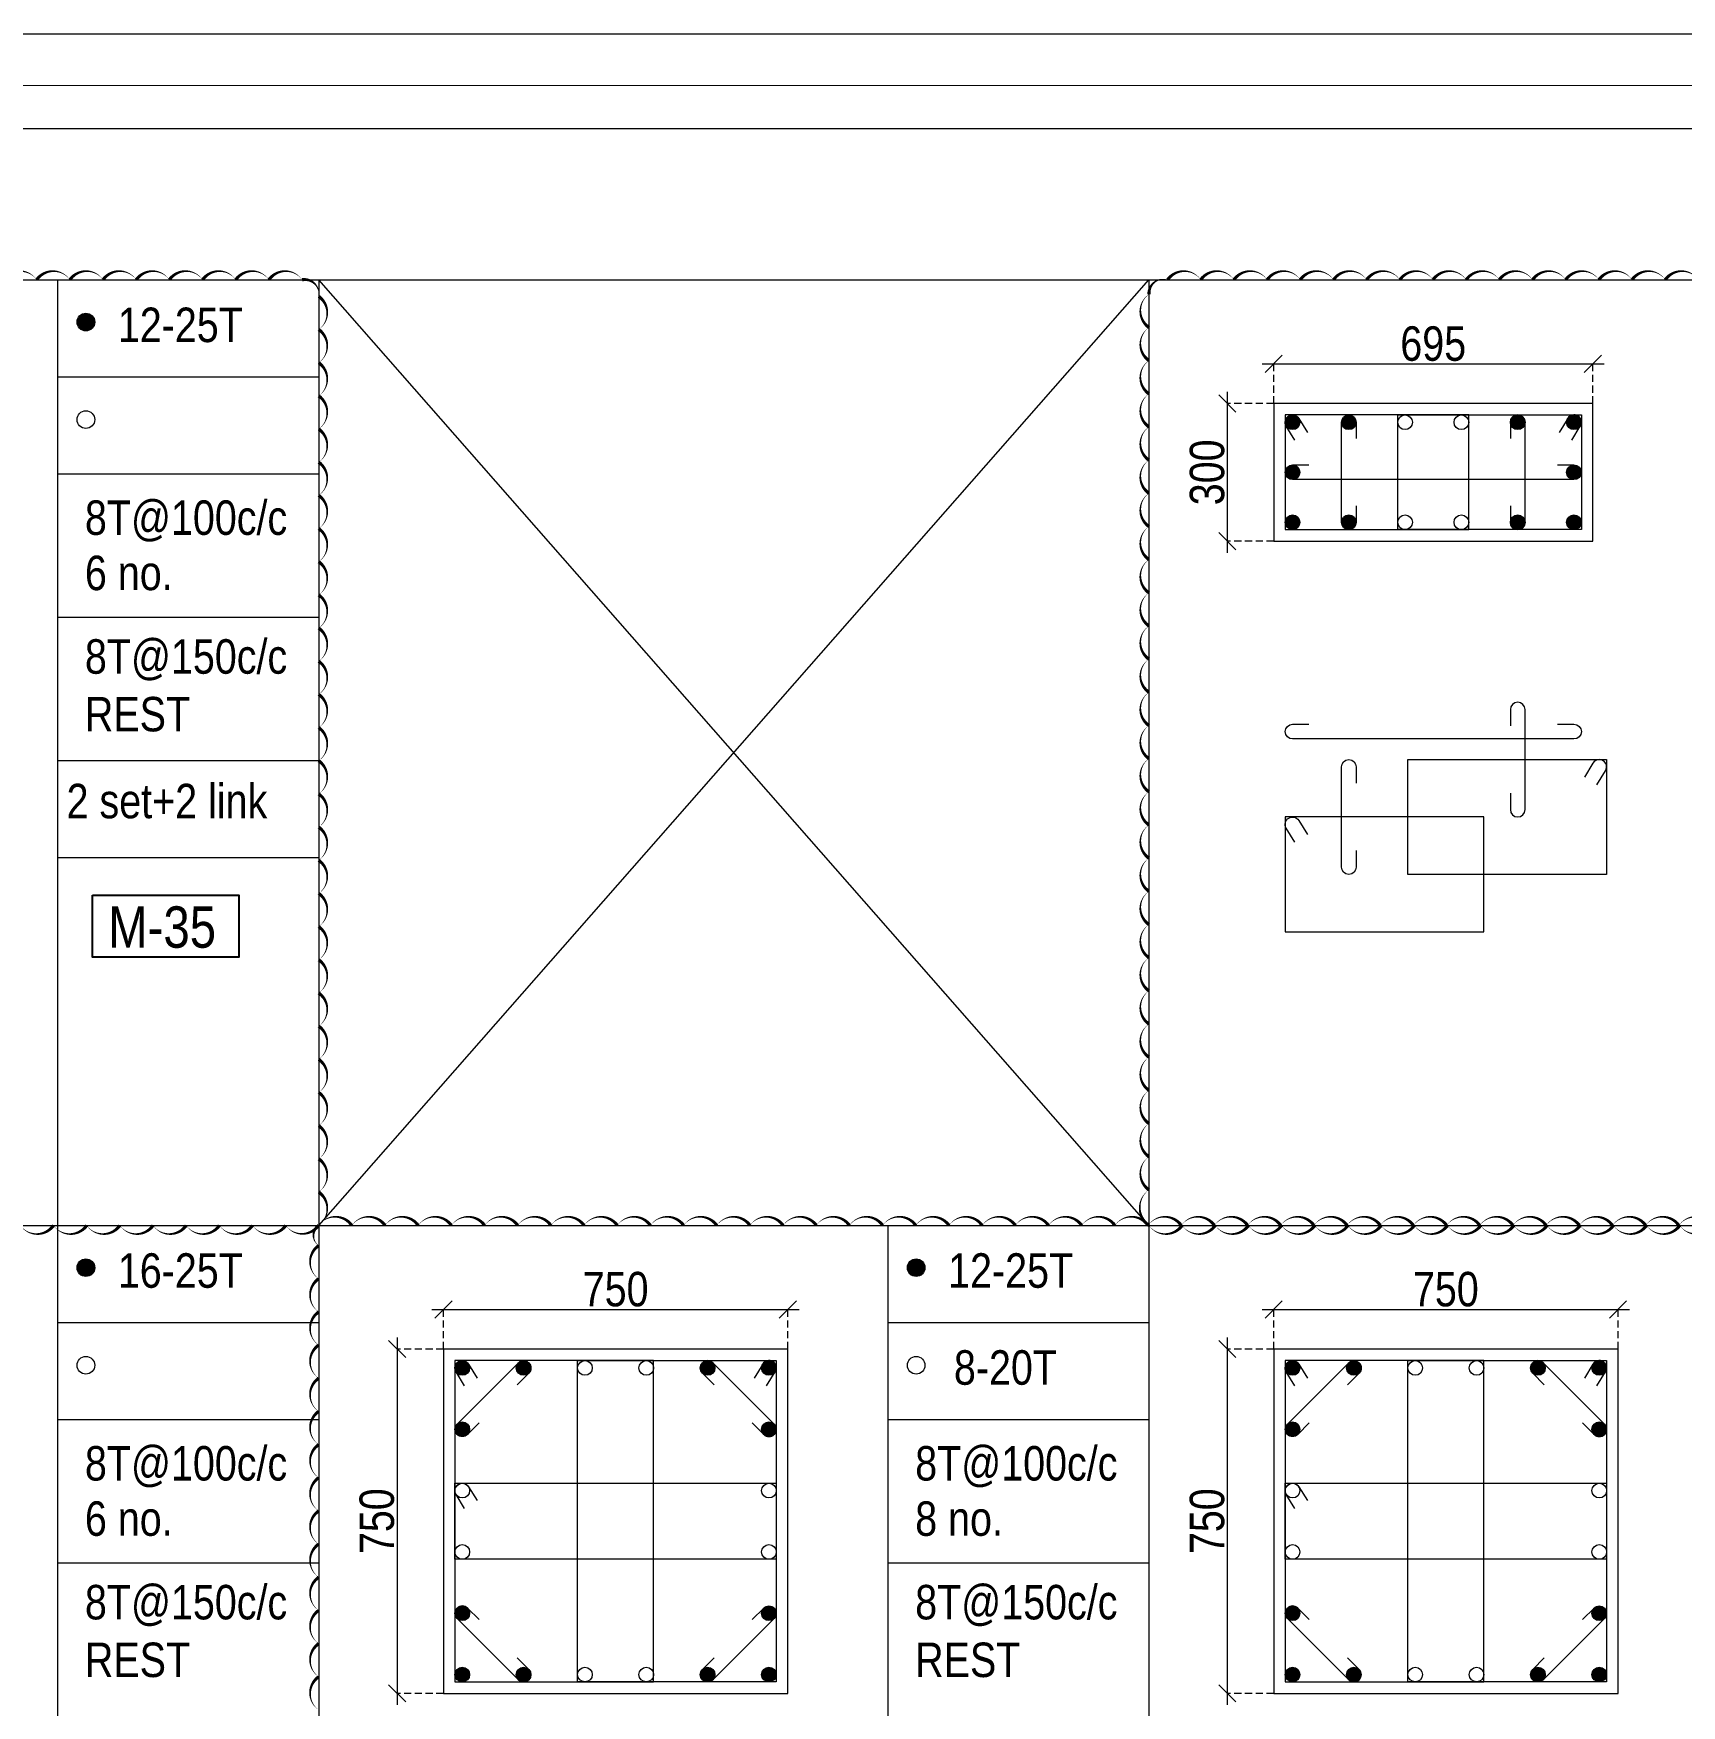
# Model space of a CAD drawing. Header units: millimetres. Extents: x 1112055 to 3390982, y -148532 to 766891.
# Drawn here: x 2233641 to 2247999, y 664033 to 678602 of the extents above; entities that cross this region are included whole.
import ezdxf
from ezdxf.enums import TextEntityAlignment as Align

# ---------------------------------------------------------------- set-up
doc = ezdxf.new("R2010")
doc.units = ezdxf.units.MM
doc.header["$PDMODE"] = 35
doc.header["$PDSIZE"] = -25
doc.linetypes.add('DASHED2', pattern=[0.375, 0.25, -0.125])
doc.linetypes.add('Hidden', pattern=[9.525, 6.35, -3.175])
for name, color, linetype, lineweight in [('B COL. SIZE DIM', 220, 'Continuous', 25), ('B COLSCH', 204, 'Continuous', 20), ('B COLUMN', 1, 'Hidden', 9), ('B P.C.C', 251, 'Continuous', 0), ('B STEEL', 34, 'Continuous', 15), ('B TITLE BLOCK', 250, 'Continuous', 0)]:
    doc.layers.add(name, color=color, linetype=linetype, lineweight=lineweight)
doc.layers.add('B TEXT', color=7, linetype='Continuous')
doc.styles.add('dim inside', font='romans.shx', dxfattribs={"width": 0.8, "height": 125})
doc.styles.add('SWINC', font='swissc.ttf')
doc.dimstyles.new('dim inside', dxfattribs={"dimtxt": 125, "dimasz": 100, "dimexe": 0, "dimexo": 0, "dimgap": 10, "dimtad": 0, "dimdec": 0, "dimzin": 0, "dimdsep": 46, "dimtxsty": 'dim inside', "dimblk": 'SMALL', "dimcen": 0.09, "dimadec": 0, "dimazin": 0, "dimtfac": 1, "dimtdec": 0, "dimtofl": 0, "dimtmove": 0, "dimatfit": 3, "dimfxl": 1, "dimtolj": 1, "dimtzin": 0, "dimarcsym": 2})

# ---------------------------------------------------------------- blocks, each defined once
blk = doc.blocks.new('_Oblique')
at = {"color": 0, "linetype": 'ByBlock', "lineweight": -2}
blk.add_line((-0.5, -0.5), (0.5, 0.5), dxfattribs=at)
blk = doc.blocks.new('*D3204')
at = {"layer": 'B COL. SIZE DIM', "color": 250, "lineweight": 9, "ltscale": 250, "transparency": 16777216}
blk.add_line((2244346, 667484), (2247546, 667484), dxfattribs=at)
at = {"layer": 'B COL. SIZE DIM', "color": 250, "linetype": 'DASHED2', "lineweight": 9, "ltscale": 250, "transparency": 16777216}
for p, q in [((2244446, 667139), (2244446, 667484)), ((2247446, 667139), (2247446, 667484))]:
    blk.add_line(p, q, dxfattribs=at)
at = {"layer": 'Defpoints', "color": 0, "transparency": 16777216}
for p in [(2247446, 667484), (2244446, 667139), (2247446, 667139)]:
    blk.add_point(p, dxfattribs=at)
at = {"layer": 'B COL. SIZE DIM', "color": 250, "lineweight": 9, "transparency": 16777216, "xscale": 150, "yscale": 150, "zscale": 150, "rotation": 180}
blk.add_blockref('_Oblique', (2244446, 667484), dxfattribs=at)
at = {"layer": 'B COL. SIZE DIM', "color": 250, "lineweight": 9, "transparency": 16777216, "xscale": 150, "yscale": 150, "zscale": 150}
blk.add_blockref('_Oblique', (2247446, 667484), dxfattribs=at)
at = {"layer": 'B COL. SIZE DIM', "color": 6, "transparency": 16777216, "insert": (2245946, 667659), "char_height": 300, "attachment_point": 5, "style": 'SWINC'}
blk.add_mtext('\\A1;750', dxfattribs=at)
blk = doc.blocks.new('*D3205')
at = {"layer": 'B COL. SIZE DIM', "color": 250, "lineweight": 9, "ltscale": 250, "transparency": 16777216}
blk.add_line((2244042, 667239), (2244042, 664039), dxfattribs=at)
at = {"layer": 'B COL. SIZE DIM', "color": 250, "linetype": 'DASHED2', "lineweight": 9, "ltscale": 250, "transparency": 16777216}
for p, q in [((2244446, 667139), (2244042, 667139)), ((2244446, 664139), (2244042, 664139))]:
    blk.add_line(p, q, dxfattribs=at)
at = {"layer": 'Defpoints', "color": 0, "transparency": 16777216}
for p in [(2244446, 667139), (2244042, 664139), (2244446, 664139)]:
    blk.add_point(p, dxfattribs=at)
at = {"layer": 'B COL. SIZE DIM', "color": 250, "lineweight": 9, "transparency": 16777216, "xscale": 150, "yscale": 150, "zscale": 150}
for p, rotation in [((2244042, 667139), 90), ((2244042, 664139), 270)]:
    blk.add_blockref('_Oblique', p, dxfattribs=dict(at, rotation=rotation))
at = {"layer": 'B COL. SIZE DIM', "color": 6, "transparency": 16777216, "insert": (2243867, 665639), "char_height": 300, "attachment_point": 5, "rotation": 90, "style": 'SWINC'}
blk.add_mtext('\\A1;750', dxfattribs=at)
blk = doc.blocks.new('*D3206')
at = {"layer": 'B COL. SIZE DIM', "color": 250, "lineweight": 9, "ltscale": 250, "transparency": 16777216}
blk.add_line((2244346, 675723), (2247326, 675723), dxfattribs=at)
at = {"layer": 'B COL. SIZE DIM', "color": 250, "linetype": 'DASHED2', "lineweight": 9, "ltscale": 250, "transparency": 16777216}
for p, q in [((2244446, 675378), (2244446, 675723)), ((2247226, 675378), (2247226, 675723))]:
    blk.add_line(p, q, dxfattribs=at)
at = {"layer": 'Defpoints', "color": 0, "transparency": 16777216}
for p in [(2247226, 675723), (2244446, 675378), (2247226, 675378)]:
    blk.add_point(p, dxfattribs=at)
at = {"layer": 'B COL. SIZE DIM', "color": 250, "lineweight": 9, "transparency": 16777216, "xscale": 150, "yscale": 150, "zscale": 150, "rotation": 180}
blk.add_blockref('_Oblique', (2244446, 675723), dxfattribs=at)
at = {"layer": 'B COL. SIZE DIM', "color": 250, "lineweight": 9, "transparency": 16777216, "xscale": 150, "yscale": 150, "zscale": 150}
blk.add_blockref('_Oblique', (2247226, 675723), dxfattribs=at)
at = {"layer": 'B COL. SIZE DIM', "color": 6, "transparency": 16777216, "insert": (2245836, 675898), "char_height": 300, "attachment_point": 5, "style": 'SWINC'}
blk.add_mtext('\\A1;695', dxfattribs=at)
blk = doc.blocks.new('*D3207')
at = {"layer": 'B COL. SIZE DIM', "color": 250, "lineweight": 9, "ltscale": 250, "transparency": 16777216}
blk.add_line((2244042, 675478), (2244042, 674078), dxfattribs=at)
at = {"layer": 'B COL. SIZE DIM', "color": 250, "linetype": 'DASHED2', "lineweight": 9, "ltscale": 250, "transparency": 16777216}
for p, q in [((2244446, 675378), (2244042, 675378)), ((2244446, 674178), (2244042, 674178))]:
    blk.add_line(p, q, dxfattribs=at)
at = {"layer": 'Defpoints', "color": 0, "transparency": 16777216}
for p in [(2244446, 675378), (2244042, 674178), (2244446, 674178)]:
    blk.add_point(p, dxfattribs=at)
at = {"layer": 'B COL. SIZE DIM', "color": 250, "lineweight": 9, "transparency": 16777216, "xscale": 150, "yscale": 150, "zscale": 150}
for p, rotation in [((2244042, 675378), 90), ((2244042, 674178), 270)]:
    blk.add_blockref('_Oblique', p, dxfattribs=dict(at, rotation=rotation))
at = {"layer": 'B COL. SIZE DIM', "color": 6, "transparency": 16777216, "insert": (2243867, 674778), "char_height": 300, "attachment_point": 5, "rotation": 90, "style": 'SWINC'}
blk.add_mtext('\\A1;300', dxfattribs=at)
blk = doc.blocks.new('*D3340')
at = {"layer": 'B COL. SIZE DIM', "color": 250, "lineweight": 9, "ltscale": 250, "transparency": 16777216}
blk.add_line((2237113, 667484), (2240313, 667484), dxfattribs=at)
at = {"layer": 'B COL. SIZE DIM', "color": 250, "linetype": 'DASHED2', "lineweight": 9, "ltscale": 250, "transparency": 16777216}
for p, q in [((2237213, 667139), (2237213, 667484)), ((2240213, 667139), (2240213, 667484))]:
    blk.add_line(p, q, dxfattribs=at)
at = {"layer": 'Defpoints', "color": 0, "transparency": 16777216}
for p in [(2240213, 667484), (2237213, 667139), (2240213, 667139)]:
    blk.add_point(p, dxfattribs=at)
at = {"layer": 'B COL. SIZE DIM', "color": 250, "lineweight": 9, "transparency": 16777216, "xscale": 150, "yscale": 150, "zscale": 150, "rotation": 180}
blk.add_blockref('_Oblique', (2237213, 667484), dxfattribs=at)
at = {"layer": 'B COL. SIZE DIM', "color": 250, "lineweight": 9, "transparency": 16777216, "xscale": 150, "yscale": 150, "zscale": 150}
blk.add_blockref('_Oblique', (2240213, 667484), dxfattribs=at)
at = {"layer": 'B COL. SIZE DIM', "color": 6, "transparency": 16777216, "insert": (2238713, 667659), "char_height": 300, "attachment_point": 5, "style": 'SWINC'}
blk.add_mtext('\\A1;750', dxfattribs=at)
blk = doc.blocks.new('*D3341')
at = {"layer": 'B COL. SIZE DIM', "color": 250, "lineweight": 9, "ltscale": 250, "transparency": 16777216}
blk.add_line((2236809, 667239), (2236809, 664039), dxfattribs=at)
at = {"layer": 'B COL. SIZE DIM', "color": 250, "linetype": 'DASHED2', "lineweight": 9, "ltscale": 250, "transparency": 16777216}
for p, q in [((2237213, 667139), (2236809, 667139)), ((2237213, 664139), (2236809, 664139))]:
    blk.add_line(p, q, dxfattribs=at)
at = {"layer": 'Defpoints', "color": 0, "transparency": 16777216}
for p in [(2237213, 667139), (2236809, 664139), (2237213, 664139)]:
    blk.add_point(p, dxfattribs=at)
at = {"layer": 'B COL. SIZE DIM', "color": 250, "lineweight": 9, "transparency": 16777216, "xscale": 150, "yscale": 150, "zscale": 150}
for p, rotation in [((2236809, 667139), 90), ((2236809, 664139), 270)]:
    blk.add_blockref('_Oblique', p, dxfattribs=dict(at, rotation=rotation))
at = {"layer": 'B COL. SIZE DIM', "color": 6, "transparency": 16777216, "insert": (2236634, 665639), "char_height": 300, "attachment_point": 5, "rotation": 90, "style": 'SWINC'}
blk.add_mtext('\\A1;750', dxfattribs=at)

msp = doc.modelspace()

# ---------------------------------------------------------------- hatches: boundary and pattern name
at = {"layer": 'B STEEL', "lineweight": 9, "ltscale": 0.5}
h = msp.add_hatch(color=34, dxfattribs=at)
edge = h.paths.add_edge_path()
edge.add_arc((2234097.6, 676087.6), 76.8, 0, 360)
h = msp.add_hatch(color=34, dxfattribs=at)
edge = h.paths.add_edge_path()
edge.add_arc((2244610.4, 675214.5), 64, 0, 360)
at = {"layer": 'B STEEL'}
h = msp.add_hatch(color=34, dxfattribs=at)
edge = h.paths.add_edge_path()
edge.add_arc((2245100.8, 675214.5), 64, 0, 360)
h = msp.add_hatch(color=34, dxfattribs=at)
edge = h.paths.add_edge_path()
edge.add_arc((2246571.9, 675214.5), 64, 180, 540, ccw=False)
at = {"layer": 'B STEEL', "lineweight": 9, "ltscale": 0.5}
h = msp.add_hatch(color=34, dxfattribs=at)
edge = h.paths.add_edge_path()
edge.add_arc((2247062.3, 675214.5), 64, 180, 540, ccw=False)
at = {"layer": 'B STEEL'}
h = msp.add_hatch(color=34, dxfattribs=at)
edge = h.paths.add_edge_path()
edge.add_arc((2244610.4, 674778.5), 64, 0, 360)
h = msp.add_hatch(color=34, dxfattribs=at)
edge = h.paths.add_edge_path()
edge.add_arc((2247062.3, 674778.5), 64, 0, 360)
at = {"layer": 'B STEEL', "lineweight": 9, "ltscale": 0.5}
h = msp.add_hatch(color=34, dxfattribs=at)
edge = h.paths.add_edge_path()
edge.add_arc((2244610.4, 674342.5), 64, 0, 360, ccw=False)
at = {"layer": 'B STEEL'}
h = msp.add_hatch(color=34, dxfattribs=at)
edge = h.paths.add_edge_path()
edge.add_arc((2245100.8, 674342.5), 64, 0, 360)
h = msp.add_hatch(color=34, dxfattribs=at)
edge = h.paths.add_edge_path()
edge.add_arc((2246571.9, 674342.5), 64, 180, 540, ccw=False)
at = {"layer": 'B STEEL', "lineweight": 9, "ltscale": 0.5}
h = msp.add_hatch(color=34, dxfattribs=at)
edge = h.paths.add_edge_path()
edge.add_arc((2247062.3, 674342.5), 64, -180, 180)
h = msp.add_hatch(color=34, dxfattribs=at)
edge = h.paths.add_edge_path()
edge.add_arc((2234097.6, 667847.8), 76.8, 0, 360)
h = msp.add_hatch(color=34, dxfattribs=at)
edge = h.paths.add_edge_path()
edge.add_arc((2241331.2, 667847.8), 76.8, 0, 360)
h = msp.add_hatch(color=34, dxfattribs=at)
edge = h.paths.add_edge_path()
edge.add_arc((2237376.8, 666974.6), 64, 0, 360)
at = {"layer": 'B STEEL'}
h = msp.add_hatch(color=34, dxfattribs=at)
edge = h.paths.add_edge_path()
edge.add_arc((2237911.2, 666974.6), 64, 0, 360)
h = msp.add_hatch(color=34, dxfattribs=at)
edge = h.paths.add_edge_path()
edge.add_arc((2239514.4, 666974.6), 64, 0, 360)
at = {"layer": 'B STEEL', "lineweight": 9, "ltscale": 0.5}
h = msp.add_hatch(color=34, dxfattribs=at)
edge = h.paths.add_edge_path()
edge.add_arc((2240048.8, 666974.6), 64, 180, 540, ccw=False)
h = msp.add_hatch(color=34, dxfattribs=at)
edge = h.paths.add_edge_path()
edge.add_arc((2244610.4, 666974.6), 64, 0, 360)
at = {"layer": 'B STEEL'}
h = msp.add_hatch(color=34, dxfattribs=at)
edge = h.paths.add_edge_path()
edge.add_arc((2245144.8, 666974.6), 64, 0, 360)
h = msp.add_hatch(color=34, dxfattribs=at)
edge = h.paths.add_edge_path()
edge.add_arc((2246747.9, 666974.6), 64, 0, 360)
at = {"layer": 'B STEEL', "lineweight": 9, "ltscale": 0.5}
h = msp.add_hatch(color=34, dxfattribs=at)
edge = h.paths.add_edge_path()
edge.add_arc((2247282.3, 666974.6), 64, 180, 540, ccw=False)
at = {"layer": 'B STEEL'}
h = msp.add_hatch(color=34, dxfattribs=at)
edge = h.paths.add_edge_path()
edge.add_arc((2237376.8, 666440.2), 64, 0, 360)
h = msp.add_hatch(color=34, dxfattribs=at)
edge = h.paths.add_edge_path()
edge.add_arc((2240048.8, 666440.2), 64, 0, 360)
h = msp.add_hatch(color=34, dxfattribs=at)
edge = h.paths.add_edge_path()
edge.add_arc((2244610.4, 666440.2), 64, 0, 360)
h = msp.add_hatch(color=34, dxfattribs=at)
edge = h.paths.add_edge_path()
edge.add_arc((2247282.3, 666440.2), 64, 0, 360)
h = msp.add_hatch(color=34, dxfattribs=at)
edge = h.paths.add_edge_path()
edge.add_arc((2237376.8, 664837), 64, 0, 360)
h = msp.add_hatch(color=34, dxfattribs=at)
edge = h.paths.add_edge_path()
edge.add_arc((2240048.8, 664837), 64, 0, 360)
h = msp.add_hatch(color=34, dxfattribs=at)
edge = h.paths.add_edge_path()
edge.add_arc((2244610.4, 664837), 64, 0, 360)
h = msp.add_hatch(color=34, dxfattribs=at)
edge = h.paths.add_edge_path()
edge.add_arc((2247282.3, 664837), 64, 0, 360)
at = {"layer": 'B STEEL', "lineweight": 9, "ltscale": 0.5}
h = msp.add_hatch(color=34, dxfattribs=at)
edge = h.paths.add_edge_path()
edge.add_arc((2237376.8, 664302.7), 64, 0, 360, ccw=False)
at = {"layer": 'B STEEL'}
h = msp.add_hatch(color=34, dxfattribs=at)
edge = h.paths.add_edge_path()
edge.add_arc((2237911.2, 664302.7), 64, 0, 360)
h = msp.add_hatch(color=34, dxfattribs=at)
edge = h.paths.add_edge_path()
edge.add_arc((2239514.4, 664302.7), 64, 0, 360)
at = {"layer": 'B STEEL', "lineweight": 9, "ltscale": 0.5}
h = msp.add_hatch(color=34, dxfattribs=at)
edge = h.paths.add_edge_path()
edge.add_arc((2240048.8, 664302.7), 64, -180, 180)
h = msp.add_hatch(color=34, dxfattribs=at)
edge = h.paths.add_edge_path()
edge.add_arc((2244610.4, 664302.7), 64, 0, 360, ccw=False)
at = {"layer": 'B STEEL'}
h = msp.add_hatch(color=34, dxfattribs=at)
edge = h.paths.add_edge_path()
edge.add_arc((2245144.8, 664302.7), 64, 0, 360)
h = msp.add_hatch(color=34, dxfattribs=at)
edge = h.paths.add_edge_path()
edge.add_arc((2246747.9, 664302.7), 64, 0, 360)
at = {"layer": 'B STEEL', "lineweight": 9, "ltscale": 0.5}
h = msp.add_hatch(color=34, dxfattribs=at)
edge = h.paths.add_edge_path()
edge.add_arc((2247282.3, 664302.7), 64, -180, 180)

# ---------------------------------------------------------------- linework, layer by layer
at = {"layer": 'B COLSCH', "color": 250, "lineweight": 0}
for p, q in [((2203002.6, 677775), (2375997.6, 677775)), ((2203002.6, 676456), (2375997.6, 676456)), ((2233851.3, 676456), (2233851.3, 627016.9)), ((2236125.7, 676456), (2236125.7, 618141.8)), ((2236125.7, 676456), (2236125.7, 618141.8)), ((2236125.7, 668216.1), (2243359.3, 676456)), ((2243359.3, 668216.1), (2236125.7, 676456)), ((2243359.3, 676456), (2243359.3, 618141.8)), ((2233851.3, 675611), (2236125.7, 675611)), ((2233851.3, 674766), (2236125.7, 674766)), ((2233851.3, 673516.2), (2236125.7, 673516.2)), ((2233851.3, 672266.4), (2236125.7, 672266.4)), ((2233851.3, 671421.4), (2236125.7, 671421.4)), ((2203002.6, 668216.1), (2375997.6, 668216.1)), ((2241084.9, 668216.1), (2241084.9, 627016.9)), ((2233851.3, 667371.1), (2236125.7, 667371.1)), ((2241084.9, 667371.1), (2243359.3, 667371.1)), ((2233851.3, 666526.1), (2236125.7, 666526.1)), ((2241084.9, 666526.1), (2243359.3, 666526.1)), ((2233851.3, 665276.3), (2236125.7, 665276.3)), ((2241084.9, 665276.3), (2243359.3, 665276.3))]:
    msp.add_line(p, q, dxfattribs=at)
at = {"layer": 'B COLUMN', "color": 1, "linetype": 'ByBlock', "lineweight": 20}
for points in [[(2244446.3, 674178.5), (2247226.3, 674178.5), (2247226.3, 675378.5), (2244446.3, 675378.5)], [(2237212.8, 664138.6), (2240212.8, 664138.6), (2240212.8, 667138.6), (2237212.8, 667138.6)], [(2244446.3, 664138.6), (2247446.3, 664138.6), (2247446.3, 667138.6), (2244446.3, 667138.6)]]:
    msp.add_lwpolyline(points, close=True, dxfattribs=at)
at = {"layer": 'B P.C.C', "color": 3, "lineweight": 0}
for points in [[(2233526.7, 668216.1, 0, 28.9, 0.5205671), (2233815.7, 668216.1, 0, 28.9, 0.5205671), (2234104.8, 668216.1, 0, 28.9, 0.5205671), (2234393.8, 668216.1, 0, 28.9, 0.5205671), (2234682.8, 668216.1, 0, 28.9, 0.5205671), (2234971.9, 668216.1, 0, 28.9, 0.5205671), (2235260.9, 668216.1, 0, 28.9, 0.5205671), (2235549.9, 668216.1, 0, 28.9, 0.5205671), (2235839, 668216.1, 0, 28.9, 0.5205671), (2236125.7, 668218.4, 0, 28.9, 0.5205671), (2236125.7, 668507.4, 0, 28.9, 0.5205671), (2236125.7, 668796.4, 0, 28.9, 0.5205671), (2236125.7, 669085.5, 0, 28.9, 0.5205671), (2236125.7, 669374.5, 0, 28.9, 0.5205671), (2236125.7, 669663.5, 0, 28.9, 0.5205671), (2236125.7, 669952.5, 0, 28.9, 0.5205671), (2236125.7, 670241.6, 0, 28.9, 0.5205671), (2236125.7, 670530.6, 0, 28.9, 0.5205671), (2236125.7, 670819.6, 0, 28.9, 0.5205671), (2236125.7, 671108.7, 0, 28.9, 0.5205671), (2236125.7, 671397.7, 0, 28.9, 0.5205671), (2236125.7, 671686.7, 0, 28.9, 0.5205671), (2236125.7, 671975.8, 0, 28.9, 0.5205671), (2236125.7, 672264.8, 0, 28.9, 0.5205671), (2236125.7, 672553.8, 0, 28.9, 0.5205671), (2236125.7, 672842.8, 0, 28.9, 0.5205671), (2236125.7, 673131.9, 0, 28.9, 0.5205671), (2236125.7, 673420.9, 0, 28.9, 0.5205671), (2236125.7, 673709.9, 0, 28.9, 0.5205671), (2236125.7, 673999, 0, 28.9, 0.5205671), (2236125.7, 674288, 0, 28.9, 0.5205671), (2236125.7, 674577, 0, 28.9, 0.5205671), (2236125.7, 674866.1, 0, 28.9, 0.5205671), (2236125.7, 675155.1, 0, 28.9, 0.5205671), (2236125.7, 675444.1, 0, 28.9, 0.5205671), (2236125.7, 675733.1, 0, 28.9, 0.5205671), (2236125.7, 676022.2, 0, 28.9, 0.5205671), (2236125.7, 676311.2, 0, 28.9, 0.5205671), (2235981.4, 676456, 0, 28.9, 0.5205671), (2235692.4, 676456, 0, 28.9, 0.5205671), (2235403.4, 676456, 0, 28.9, 0.5205671), (2235114.3, 676456, 0, 28.9, 0.5205671), (2234825.3, 676456, 0, 28.9, 0.5205671), (2234536.3, 676456, 0, 28.9, 0.5205671), (2234247.3, 676456, 0, 28.9, 0.5205671), (2233958.2, 676456, 0, 28.9, 0.5205671), (2233669.2, 676456, 0, 28.9, 0.5205671), (2233380.2, 676456, 0, 28.9, 0.5205671)], [(2248146.3, 676456, 0, 28.9, 0.5205671), (2247857.3, 676456, 0, 28.9, 0.5205671), (2247568.3, 676456, 0, 28.9, 0.5205671), (2247279.3, 676456, 0, 28.9, 0.5205671), (2246990.2, 676456, 0, 28.9, 0.5205671), (2246701.2, 676456, 0, 28.9, 0.5205671), (2246412.2, 676456, 0, 28.9, 0.5205671), (2246123.1, 676456, 0, 28.9, 0.5205671), (2245834.1, 676456, 0, 28.9, 0.5205671), (2245545.1, 676456, 0, 28.9, 0.5205671), (2245256, 676456, 0, 28.9, 0.5205671), (2244967, 676456, 0, 28.9, 0.5205671), (2244678, 676456, 0, 28.9, 0.5205671), (2244389, 676456, 0, 28.9, 0.5205671), (2244099.9, 676456, 0, 28.9, 0.5205671), (2243810.9, 676456, 0, 28.9, 0.5205671), (2243521.9, 676456, 0, 28.9, 0.5205671), (2243359.3, 676329.5, 0, 28.9, 0.5205671), (2243359.3, 676040.5, 0, 28.9, 0.5205671), (2243359.3, 675751.5, 0, 28.9, 0.5205671), (2243359.3, 675462.4, 0, 28.9, 0.5205671), (2243359.3, 675173.4, 0, 28.9, 0.5205671), (2243359.3, 674884.4, 0, 28.9, 0.5205671), (2243359.3, 674595.3, 0, 28.9, 0.5205671), (2243359.3, 674306.3, 0, 28.9, 0.5205671), (2243359.3, 674017.3, 0, 28.9, 0.5205671), (2243359.3, 673728.2, 0, 28.9, 0.5205671), (2243359.3, 673439.2, 0, 28.9, 0.5205671), (2243359.3, 673150.2, 0, 28.9, 0.5205671), (2243359.3, 672861.2, 0, 28.9, 0.5205671), (2243359.3, 672572.1, 0, 28.9, 0.5205671), (2243359.3, 672283.1, 0, 28.9, 0.5205671), (2243359.3, 671994.1, 0, 28.9, 0.5205671), (2243359.3, 671705, 0, 28.9, 0.5205671), (2243359.3, 671416, 0, 28.9, 0.5205671), (2243359.3, 671127, 0, 28.9, 0.5205671), (2243359.3, 670837.9, 0, 28.9, 0.5205671), (2243359.3, 670548.9, 0, 28.9, 0.5205671), (2243359.3, 670259.9, 0, 28.9, 0.5205671), (2243359.3, 669970.9, 0, 28.9, 0.5205671), (2243359.3, 669681.8, 0, 28.9, 0.5205671), (2243359.3, 669392.8, 0, 28.9, 0.5205671), (2243359.3, 669103.8, 0, 28.9, 0.5205671), (2243359.3, 668814.7, 0, 28.9, 0.5205671), (2243359.3, 668525.7, 0, 28.9, 0.5205671), (2243359.3, 668216.1, 0, 28.9, 0.5205671), (2243648.3, 668216.1, 0, 28.9, 0.5205671), (2243937.3, 668216.1, 0, 28.9, 0.5205671), (2244226.4, 668216.1, 0, 28.9, 0.5205671), (2244515.4, 668216.1, 0, 28.9, 0.5205671), (2244804.4, 668216.1, 0, 28.9, 0.5205671), (2245093.4, 668216.1, 0, 28.9, 0.5205671), (2245382.5, 668216.1, 0, 28.9, 0.5205671), (2245671.5, 668216.1, 0, 28.9, 0.5205671), (2245960.5, 668216.1, 0, 28.9, 0.5205671), (2246249.6, 668216.1, 0, 28.9, 0.5205671), (2246538.6, 668216.1, 0, 28.9, 0.5205671), (2246827.6, 668216.1, 0, 28.9, 0.5205671), (2247116.7, 668216.1, 0, 28.9, 0.5205671), (2247405.7, 668216.1, 0, 28.9, 0.5205671), (2247694.7, 668216.1, 0, 28.9, 0.5205671), (2247983.7, 668216.1, 0, 28.9, 0.5205671), (2248272.8, 668216.1, 0, 28.9, 0.5205671)], [(2236125.7, 663994.2, 0, 28.9, -0.5205671), (2236125.7, 664283.2, 0, 28.9, -0.5205671), (2236125.7, 664572.2, 0, 28.9, -0.5205671), (2236125.7, 664861.3, 0, 28.9, -0.5205671), (2236125.7, 665150.3, 0, 28.9, -0.5205671), (2236125.7, 665439.3, 0, 28.9, -0.5205671), (2236125.7, 665728.4, 0, 28.9, -0.5205671), (2236125.7, 666017.4, 0, 28.9, -0.5205671), (2236125.7, 666306.4, 0, 28.9, -0.5205671), (2236125.7, 666595.4, 0, 28.9, -0.5205671), (2236125.7, 666884.5, 0, 28.9, -0.5205671), (2236125.7, 667173.5, 0, 28.9, -0.5205671), (2236125.7, 667462.5, 0, 28.9, -0.5205671), (2236125.7, 667751.6, 0, 28.9, -0.5205671), (2236125.7, 668040.6, 0, 28.9, -0.5205671), (2236125.7, 668216.1, 0, 28.9, -0.5205671), (2236414.8, 668216.1, 0, 28.9, -0.5205671), (2236703.8, 668216.1, 0, 28.9, -0.5205671), (2236992.8, 668216.1, 0, 28.9, -0.5205671), (2237281.8, 668216.1, 0, 28.9, -0.5205671), (2237570.9, 668216.1, 0, 28.9, -0.5205671), (2237859.9, 668216.1, 0, 28.9, -0.5205671), (2238148.9, 668216.1, 0, 28.9, -0.5205671), (2238438, 668216.1, 0, 28.9, -0.5205671), (2238727, 668216.1, 0, 28.9, -0.5205671), (2239016, 668216.1, 0, 28.9, -0.5205671), (2239305.1, 668216.1, 0, 28.9, -0.5205671), (2239594.1, 668216.1, 0, 28.9, -0.5205671), (2239883.1, 668216.1, 0, 28.9, -0.5205671), (2240172.1, 668216.1, 0, 28.9, -0.5205671), (2240461.2, 668216.1, 0, 28.9, -0.5205671), (2240750.2, 668216.1, 0, 28.9, -0.5205671), (2241039.2, 668216.1, 0, 28.9, -0.5205671), (2241328.3, 668216.1, 0, 28.9, -0.5205671), (2241617.3, 668216.1, 0, 28.9, -0.5205671), (2241906.3, 668216.1, 0, 28.9, -0.5205671), (2242195.4, 668216.1, 0, 28.9, -0.5205671), (2242484.4, 668216.1, 0, 28.9, -0.5205671), (2242773.4, 668216.1, 0, 28.9, -0.5205671), (2243062.4, 668216.1, 0, 28.9, -0.5205671), (2243351.5, 668216.1, 0, 28.9, -0.5205671), (2243640.5, 668216.1, 0, 28.9, -0.5205671), (2243929.5, 668216.1, 0, 28.9, -0.5205671), (2244218.6, 668216.1, 0, 28.9, -0.5205671), (2244507.6, 668216.1, 0, 28.9, -0.5205671), (2244796.6, 668216.1, 0, 28.9, -0.5205671), (2245085.7, 668216.1, 0, 28.9, -0.5205671), (2245374.7, 668216.1, 0, 28.9, -0.5205671), (2245663.7, 668216.1, 0, 28.9, -0.5205671), (2245952.7, 668216.1, 0, 28.9, -0.5205671), (2246241.8, 668216.1, 0, 28.9, -0.5205671), (2246530.8, 668216.1, 0, 28.9, -0.5205671), (2246819.8, 668216.1, 0, 28.9, -0.5205671), (2247108.9, 668216.1, 0, 28.9, -0.5205671), (2247397.9, 668216.1, 0, 28.9, -0.5205671), (2247686.9, 668216.1, 0, 28.9, -0.5205671), (2247976, 668216.1, 0, 28.9, -0.5205671), (2248265, 668216.1, 0, 28.9, -0.5205671)]]:
    msp.add_lwpolyline(points, format="xyseb", dxfattribs=at)
at = {"layer": 'B STEEL', "color": 34, "lineweight": 9, "ltscale": 0.5}
for points in [[(2244546.3, 674278.5), (2246145.6, 674278.5), (2246145.6, 675278.5), (2244546.3, 675278.5)], [(2247126.3, 674278.5), (2245527.1, 674278.5), (2245527.1, 675278.5), (2247126.3, 675278.5)], [(2247346.3, 671274.9), (2245615.1, 671274.9), (2245615.1, 672274.9), (2247346.3, 672274.9)], [(2244546.3, 670774.9), (2246277.6, 670774.9), (2246277.6, 671774.9), (2244546.3, 671774.9)], [(2237312.8, 664238.6), (2239044, 664238.6), (2239044, 667038.6), (2237312.8, 667038.6)], [(2240112.8, 664238.6), (2238381.6, 664238.6), (2238381.6, 667038.6), (2240112.8, 667038.6)], [(2244546.3, 664238.6), (2246277.6, 664238.6), (2246277.6, 667038.6), (2244546.3, 667038.6)], [(2247346.3, 664238.6), (2245615.1, 664238.6), (2245615.1, 667038.6), (2247346.3, 667038.6)], [(2237312.8, 665969.8), (2240112.8, 665969.8), (2240112.8, 665307.4), (2237312.8, 665307.4)], [(2244546.3, 665969.8), (2247346.3, 665969.8), (2247346.3, 665307.4), (2244546.3, 665307.4)]]:
    msp.add_lwpolyline(points, close=True, dxfattribs=at)
for points in [[(2244630.6, 675059.4), (2244555.8, 675180.9, -1), (2244664.9, 675248), (2244739.6, 675126.5)], [(2245164.8, 674485.1), (2245164.8, 674342.5, -1), (2245036.7, 674342.5), (2245036.7, 675214.5, -1), (2245164.8, 675214.5), (2245164.8, 675071.8)], [(2246507.9, 674485.1), (2246507.9, 674342.5, 1), (2246635.9, 674342.5), (2246635.9, 675214.5, 1), (2246507.9, 675214.5), (2246507.9, 675071.8)], [(2247042.1, 675059.4), (2247116.8, 675180.9, 1), (2247007.8, 675248), (2246933, 675126.5)], [(2246919.7, 674842.5), (2247062.3, 674842.5, -1), (2247062.3, 674714.5), (2244610.4, 674714.5, -1), (2244610.4, 674842.5), (2244753, 674842.5)], [(2246507.9, 671981.6), (2246507.9, 671838.9, 1), (2246635.9, 671838.9), (2246635.9, 672710.9, 1), (2246507.9, 672710.9), (2246507.9, 672568.2)], [(2246919.7, 672583), (2247062.3, 672583, -1), (2247062.3, 672455), (2244610.4, 672455, -1), (2244610.4, 672583), (2244753, 672583)], [(2245164.8, 671481.6), (2245164.8, 671338.9, -1), (2245036.7, 671338.9), (2245036.7, 672210.9, -1), (2245164.8, 672210.9), (2245164.8, 672068.2)], [(2247262.1, 672055.8), (2247336.8, 672177.3, 1), (2247227.8, 672244.4), (2247153, 672123)], [(2244630.6, 671555.8), (2244555.8, 671677.3, -1), (2244664.9, 671744.4), (2244739.6, 671623)], [(2237397.1, 666819.6), (2237322.3, 666941.1, -1), (2237431.3, 667008.2), (2237506.1, 666886.7)], [(2237522.9, 666495.8), (2237422.1, 666395, -1), (2237331.5, 666485.5), (2237865.9, 667019.9, -1), (2237956.5, 666929.3), (2237855.6, 666828.5)], [(2239902.6, 666495.8), (2240003.5, 666395, 1), (2240094, 666485.5), (2239559.7, 667019.9, 1), (2239469.1, 666929.3), (2239570, 666828.5)], [(2240028.5, 666819.6), (2240103.3, 666941.1, 1), (2239994.3, 667008.2), (2239919.5, 666886.7)], [(2244630.6, 666819.6), (2244555.8, 666941.1, -1), (2244664.9, 667008.2), (2244739.6, 666886.7)], [(2244756.5, 666495.8), (2244655.6, 666395, -1), (2244565.1, 666485.5), (2245099.5, 667019.9, -1), (2245190, 666929.3), (2245089.2, 666828.5)], [(2247136.2, 666495.8), (2247237.1, 666395, 1), (2247327.6, 666485.5), (2246793.2, 667019.9, 1), (2246702.7, 666929.3), (2246803.5, 666828.5)], [(2247262.1, 666819.6), (2247336.8, 666941.1, 1), (2247227.8, 667008.2), (2247153, 666886.7)], [(2237397.1, 665750.8), (2237322.3, 665872.3, -1), (2237431.3, 665939.4), (2237506.1, 665817.9)], [(2244630.6, 665750.8), (2244555.8, 665872.3, -1), (2244664.9, 665939.4), (2244739.6, 665817.9)], [(2237522.9, 664781.4), (2237422.1, 664882.3, 1), (2237331.5, 664791.8), (2237865.9, 664257.4, 1), (2237956.5, 664347.9), (2237855.6, 664448.8)], [(2239902.6, 664781.4), (2240003.5, 664882.3, -1), (2240094, 664791.8), (2239559.7, 664257.4, -1), (2239469.1, 664347.9), (2239570, 664448.8)], [(2244756.5, 664781.4), (2244655.6, 664882.3, 1), (2244565.1, 664791.8), (2245099.5, 664257.4, 1), (2245190, 664347.9), (2245089.2, 664448.8)], [(2247136.2, 664781.4), (2247237.1, 664882.3, -1), (2247327.6, 664791.8), (2246793.2, 664257.4, -1), (2246702.7, 664347.9), (2246803.5, 664448.8)]]:
    msp.add_lwpolyline(points, format="xyb", dxfattribs=at)
for centre, radius in [((2234097.6, 676087.6), 76.8), ((2234097.6, 675237.4), 76.8), ((2244610.4, 675214.5), 64), ((2245100.8, 675214.5), 64), ((2245591.1, 675214.5), 64), ((2246081.5, 675214.5), 64), ((2246571.9, 675214.5), 64), ((2247062.3, 675214.5), 64), ((2244610.4, 674778.5), 64), ((2247062.3, 674778.5), 64), ((2244610.4, 674342.5), 64), ((2245100.8, 674342.5), 64), ((2245591.1, 674342.5), 64), ((2246081.5, 674342.5), 64), ((2246571.9, 674342.5), 64), ((2247062.3, 674342.5), 64), ((2234097.6, 667847.8), 76.8), ((2241331.2, 667847.8), 76.8), ((2234097.6, 666997.5), 76.8), ((2237376.8, 666974.6), 64), ((2237911.2, 666974.6), 64), ((2238445.6, 666974.6), 64), ((2238980, 666974.6), 64), ((2239514.4, 666974.6), 64), ((2240048.8, 666974.6), 64), ((2241331.2, 666997.5), 76.8), ((2244610.4, 666974.6), 64), ((2245144.8, 666974.6), 64), ((2245679.1, 666974.6), 64), ((2246213.5, 666974.6), 64), ((2246747.9, 666974.6), 64), ((2247282.3, 666974.6), 64), ((2237376.8, 666440.2), 64), ((2240048.8, 666440.2), 64), ((2244610.4, 666440.2), 64), ((2247282.3, 666440.2), 64), ((2237376.8, 665905.8), 64), ((2240048.8, 665905.8), 64), ((2244610.4, 665905.8), 64), ((2247282.3, 665905.8), 64), ((2237376.8, 665371.4), 64), ((2240048.8, 665371.4), 64), ((2244610.4, 665371.4), 64), ((2247282.3, 665371.4), 64), ((2237376.8, 664837), 64), ((2240048.8, 664837), 64), ((2244610.4, 664837), 64), ((2247282.3, 664837), 64), ((2237376.8, 664302.7), 64), ((2237911.2, 664302.7), 64), ((2238445.6, 664302.7), 64), ((2238980, 664302.7), 64), ((2239514.4, 664302.7), 64), ((2240048.8, 664302.7), 64), ((2244610.4, 664302.7), 64), ((2245144.8, 664302.7), 64), ((2245679.1, 664302.7), 64), ((2246213.5, 664302.7), 64), ((2246747.9, 664302.7), 64), ((2247282.3, 664302.7), 64)]:
    msp.add_circle(centre, radius, dxfattribs=at)
at = {"layer": 'B TEXT', "color": 1}
msp.add_lwpolyline([(2234155, 671092.4), (2235429.6, 671092.4), (2235429.6, 670554.4), (2234155, 670554.4)], close=True, dxfattribs=at)
at = {"layer": 'B TITLE BLOCK', "color": 1, "const_width": 10.1}
msp.add_lwpolyline([(2202163.6, 678597.2), (2202163.6, 599270.5), (2390290, 599270.5), (2390290, 678597.2)], close=True, dxfattribs=at)
at = {"layer": 'B TITLE BLOCK', "color": 250, "lineweight": 0, "const_width": 10.1}
msp.add_lwpolyline([(2202612.1, 678148.7), (2202612.1, 599718.9), (2389841.5, 599718.9), (2389841.5, 678148.7)], close=True, dxfattribs=at)

# ---------------------------------------------------------------- texts
at = {"layer": 'B TEXT', "style": 'SWINC'}
for s, p in [('12-25T', (2234376.1, 675913.1)), ('8T@100c/c', (2234089.2, 674233.2)), ('6 no.', (2234089.2, 673751.5)), ('8T@150c/c', (2234089.2, 673023.4)), ('REST', (2234089.2, 672521)), ('2 set+2 link', (2233929.5, 671763.9)), ('16-25T', (2234376.1, 667673.2)), ('12-25T', (2241609.7, 667673.2)), ('8-20T', (2241660.2, 666828.2)), ('8T@100c/c', (2234089.2, 665993.4)), ('8T@100c/c', (2241322.7, 665993.4)), ('6 no.', (2234089.2, 665511.6)), ('8 no.', (2241322.7, 665511.6)), ('8T@150c/c', (2234089.2, 664783.5)), ('8T@150c/c', (2241322.7, 664783.5)), ('REST', (2234089.2, 664281.1)), ('REST', (2241322.7, 664281.1))]:
    msp.add_text(s, height=300, dxfattribs=at).set_placement(p)
at = {"layer": 'B TEXT', "color": 1, "style": 'SWINC'}
msp.add_text('M-35', height=360, dxfattribs=at).set_placement((2234292.4, 670527.9), align=Align.BOTTOM_LEFT)

# ---------------------------------------------------------------- dimensions: what is measured, and where the dimension line sits
at = {"layer": 'B COL. SIZE DIM', "color": 250, "ltscale": 250}
for base, p1, p2, picture, middle in [((2247226.3, 675723.4), (2244446.3, 675378.5), (2247226.3, 675378.5), '*D3206', (2245836.3, 675898.4)), ((2240212.8, 667483.6), (2237212.8, 667138.6), (2240212.8, 667138.6), '*D3340', (2238712.8, 667658.6)), ((2247446.3, 667483.6), (2244446.3, 667138.6), (2247446.3, 667138.6), '*D3204', (2245946.3, 667658.6))]:
    dim = msp.add_linear_dim(base=base, p1=p1, p2=p2, dimstyle='dim inside', override={"dimtxt": 300, "dimasz": 150, "dimgap": 25, "dimtad": 3, "dimlfac": 0.25, "dimtxsty": 'SWINC', "dimblk1": 'Oblique', "dimblk2": 'Oblique', "dimsah": 1, "dimdle": 100, "dimclrd": 250, "dimclre": 250, "dimclrt": 6, "dimfxl": 1000, "dimlwd": 9, "dimlwe": 9}, dxfattribs=at)
    dim.commit()
    dim.dimension.update_dxf_attribs({"geometry": picture, "text_midpoint": middle})
for base, p1, p2, picture, middle in [((2244042.5, 674178.5), (2244446.3, 675378.5), (2244446.3, 674178.5), '*D3207', (2243867.5, 674778.5)), ((2236808.9, 664138.6), (2237212.8, 667138.6), (2237212.8, 664138.6), '*D3341', (2236633.9, 665638.6)), ((2244042.5, 664138.6), (2244446.3, 667138.6), (2244446.3, 664138.6), '*D3205', (2243867.5, 665638.6))]:
    dim = msp.add_linear_dim(base=base, p1=p1, p2=p2, angle=90, dimstyle='dim inside', override={"dimtxt": 300, "dimasz": 150, "dimgap": 25, "dimtad": 3, "dimlfac": 0.25, "dimtxsty": 'SWINC', "dimblk1": 'Oblique', "dimblk2": 'Oblique', "dimsah": 1, "dimdle": 100, "dimclrd": 250, "dimclre": 250, "dimclrt": 6, "dimfxl": 1000, "dimlwd": 9, "dimlwe": 9}, dxfattribs=at)
    dim.commit()
    dim.dimension.update_dxf_attribs({"geometry": picture, "text_midpoint": middle})

doc.saveas('drawing.dxf')
